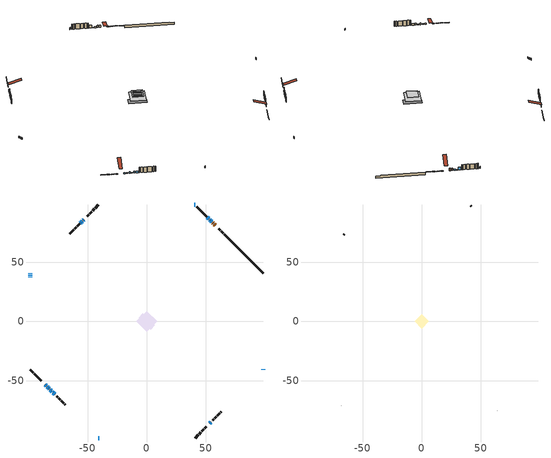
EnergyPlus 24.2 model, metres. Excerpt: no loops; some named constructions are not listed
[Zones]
conditioned space
 floor outside (Floor1 construction): -3.58,0 0,3.58 3.58,0 0,-3.58 z0.54
 floor adiabatic (AdiabaticFloorConstruction): -8.83,0 0,8.83 8.83,0 0,-8.83 z2.98
 floor foundation (Slab1 construction): -6.84,3.32 -3.32,6.84 6.84,-3.32 3.32,-6.84 z-1.82
 wall outside (RimJoist1 construction): 40.77,-98.42 43.49,-95.7 / -98.42,-40.77 -95.7,-43.49 / -40.77,98.42 -43.49,95.7 / 70.39,68.8 67.68,71.52 z0.54:0.84
 wall outside (RimJoist2 construction): 44.15,-95.05 45.81,-93.38 / -95.05,-44.15 -93.38,-45.81 / -44.15,95.05 -45.81,93.38 / 67.02,72.18 65.35,73.84 z0.54:0.84
 wall outside (RimJoist3 construction): 46.47,-92.73 48.26,-90.93 / -92.73,-46.47 -90.93,-48.26 / -46.47,92.73 -48.26,90.93 / 64.7,74.5 62.9,76.29 z0.54:0.84
 wall outside (RimJoist4 construction): 48.92,-90.28 50.19,-89.01 / -90.28,-48.92 -89.01,-50.19 / -48.92,90.28 -50.19,89.01 / 62.25,76.95 60.98,78.22 z0.54:0.84
 wall outside (AdiabaticWallConstruction 1): 57.73,81.46 56.88,82.31 / 56.23,82.96 55.66,83.54 z0.54:2.57
 wall outside (AdiabaticWallConstruction): -98.42,40.77 -98.42,40.29 z0.54:2.14; -53.43,85.76 -53.72,85.47 / -80.15,-59.04 -79.63,-59.56 / -78.97,-60.22 -77.7,-61.5 / -55.86,83.34 -56.15,83.05 z0.54:2.01; -85.76,-53.43 -84.9,-54.3 z0.54:1.4; -84.24,-54.95 -83.38,-55.82 z0.54:1.02; 55,84.19 54.15,85.04 / 53.43,-85.76 54.15,-85.04 z0.54:1.56; -40.77,-98.42 -40.18,-98.42 / -82.72,-56.47 -82.18,-57.01 / -98.42,39.36 -98.42,38.77 / -98.42,37.85 -98.42,37.26 z0.54:2.04; -54.38,84.82 -55.2,83.99 z0.54:1.33; -81.53,-57.67 -80.81,-58.39 z0.54:0.95; 53.5,85.69 53.15,86.04 z0.54:0.73; 98.42,-40.77 98.42,-40.21 / 40.77,98.42 40.21,98.42 z0.54:2.32; 52.5,86.69 51.22,87.97 z0.54:3.03
 wall outside (Wall1 construction): 54.81,-84.39 54.98,-84.22 / -77.04,-62.15 -76.87,-62.32 / -56.8,82.39 -56.97,82.22 / 50.57,88.63 50.4,88.8 z0.54:5.42
 wall outside (Wall2 construction): 55.63,-83.56 56.74,-82.46 / -76.22,-62.98 -75.11,-64.08 / -57.63,81.57 -58.73,80.46 / 49.74,89.45 48.64,90.55 z0.54:5.42
 wall outside (Wall3 construction): 57.39,-81.8 58.83,-80.37 / -74.46,-64.74 -73.02,-66.17 / -59.39,79.81 -60.82,78.37 / 47.98,91.21 46.55,92.65 z0.54:5.42
 wall outside (Wall4 construction): 59.48,-79.71 61.75,-77.44 / -72.37,-66.83 -70.1,-69.1 / -61.48,77.72 -63.75,75.45 / 45.89,93.3 43.62,95.57 z0.54:5.42
 wall outside (Wall5 construction): 62.41,-76.78 63,-76.2 / -69.44,-69.75 -68.85,-70.34 / -64.4,74.79 -64.99,74.2 / 42.97,96.23 42.38,96.82 z0.54:5.42
 wall foundation (FoundationWall1 construction): 71.05,68.14,-1.82 71.05,68.14,0.54 95.69,43.51,0.54 95.69,43.51,0.2 98.42,40.77,0.2 98.42,40.77,-1.82
 window (WindowConstruction 15): -98.42,40.77 -98.42,40.29 z0.54:2.14
 window (WindowConstruction 7): -53.43,85.76 -53.72,85.47 z0.54:2.01
 window (WindowConstruction 8): -85.76,-53.43 -84.9,-54.3 z0.54:1.4
 window (WindowConstruction 9): -84.24,-54.95 -83.38,-55.81 z0.54:1.02
 window (WindowConstruction 10): 55,84.19 54.15,85.04 z0.54:1.55
 window (WindowConstruction 11): -40.77,-98.42 -40.18,-98.42 z0.54:2.04
 window (WindowConstruction 12): 53.43,-85.76 54.15,-85.04 z0.54:1.55
 window (WindowConstruction 13): -82.72,-56.47 -82.18,-57.01 z0.54:2.04
 window (WindowConstruction 14): -98.42,39.36 -98.42,38.77 z0.54:2.04
 window (WindowConstruction 17): -54.38,84.82 -55.2,83.99 z0.54:1.33
 window (WindowConstruction 18): -81.53,-57.67 -80.81,-58.38 z0.54:0.95
 window (WindowConstruction 16): 53.5,85.7 53.16,86.04 z0.54:0.73
 window (WindowConstruction): -80.15,-59.04 -79.63,-59.56 z0.54:2.01
 window (WindowConstruction 1): -78.97,-60.22 -77.7,-61.5 z0.54:2.01
 window (WindowConstruction 2): -98.42,37.84 -98.42,37.26 z0.54:2.04
 window (WindowConstruction 3): 98.42,-40.77 98.42,-40.21 z0.54:2.32
 window (WindowConstruction 4): 40.77,98.42 40.21,98.42 z0.54:2.32
 window (WindowConstruction 5): 52.5,86.69 51.22,87.97 z0.54:3.03
 window (WindowConstruction 6): -55.86,83.33 -56.15,83.05 z0.54:2.01
 door (Door): 57.73,81.46 56.89,82.31 z0.54:2.57
 door (Door 1): 56.23,82.97 55.66,83.54 z0.54:2.57
 ceiling adiabatic (AdiabaticFloorConstruction): 0,-8.83 8.83,0 0,8.83 -8.83,0 z2.98
attic - vented
 floor to conditioned space (Floor3 construction Reversed): -6.08,0 0,6.08 6.08,0 0,-6.08 z5.42
 floor to conditioned space (Floor4 construction Reversed): -4.48,0 0,4.48 4.48,0 0,-4.48 z5.42
 wall outside (Wall6 construction): 63.65,-75.54 63.95,-75.24 / -68.19,-71 -67.9,-71.29 / -65.65,73.55 -65.94,73.25 / 41.72,97.47 41.43,97.77 z0.54:5.42
 roof outside (Roof1 construction): 52.78,-86.42,5.42 45.44,-79.08,8.87 43.51,-81.01,8.87 50.84,-88.35,5.42; -86.42,-52.78,5.42 -79.08,-45.44,8.87 -81.01,-43.51,8.87 -88.35,-50.84,5.42; -52.78,86.42,5.42 -45.44,79.08,8.87 -43.51,81.01,8.87 -50.84,88.35,5.42; 58.39,80.81,5.42 51.05,73.47,8.87 52.99,71.54,8.87 60.32,78.87,5.42
[Material] Roughness=Rough; Thermal Absorptance=0.9
Name | Thickness {m} | Conductivity {W/m-K} | Density {kg/m3} | Specific Heat {J/kg-K} | Solar Absorptance | Visible Absorptance
ceiling loosefill ins | 0.169333 | 0.0480833 | 16.02 | 1046.75 | 0.7 | 0.7
ceiling stud and cavity | 0.1397 | 0.156792 | 65.682 | 1177.47 | 0.7 | 0.7
ceiling stud and cavity 1 | 0.1397 | 0.144249 | 65.682 | 1177.47 | 0.7 | 0.7
gypsum board | 0.0127 | 0.160291 | 801 | 837.4 | 0.6 | 0.6
[Construction]
Floor3 construction: ceiling loosefill ins, ceiling stud and cavity, gypsum board
Floor4 construction: ceiling loosefill ins, ceiling stud and cavity 1, gypsum board
[EnergyManagementSystem:Program]
component_loads_program: Set loads_htg_walls = 0; Set loads_htg_rim_joists = 0; Set loads_htg_foundation_walls = 0; Set loads_htg_floors = 0; Set loads_htg_slabs = 0; Set loads_htg_ceilings = 0; Set loads_htg_roofs = 0; Set loads_htg_windows_conduction = 0; Set loads_htg_windows_solar = 0; Set loads_htg_doors = 0; Set loads_htg_skylights_conduction = 0; Set loads_htg_skylights_solar = 0; Set loads_htg_internal_mass = 0; Set loads_htg_intgains = 0; Set loads_htg_lighting = 0; Set loads_htg_infil = 0; Set loads_htg_mechvent = 0; Set loads_htg_natvent = 0; Set loads_htg_whf = 0; Set loads_htg_ducts = 0; Set loads_clg_walls = 0; Set loads_clg_rim_joists = 0; Set loads_clg_foundation_walls = 0; Set loads_clg_floors = 0; Set loads_clg_slabs = 0; Set loads_clg_ceilings = 0; Set loads_clg_roofs = 0; Set loads_clg_windows_conduction = 0; Set loads_clg_windows_solar = 0; Set loads_clg_doors = 0; Set loads_clg_skylights_conduction = 0; Set loads_clg_skylights_solar = 0; Set loads_clg_internal_mass = 0; Set loads_clg_intgains = 0; Set loads_clg_lighting = 0; Set loads_clg_infil = 0; Set loads_clg_mechvent = 0; Set loads_clg_natvent = 0; Set loads_clg_whf = 0; Set loads_clg_ducts = 0; Set hr_walls = 0; Set hr_walls = hr_walls + s_conv_23 + s_ig_23 + s_sol_23 + s_lgt_23 + s_surf_23; Set hr_walls = hr_walls + s_conv_24 + s_ig_24 + s_sol_24 + s_lgt_24 + s_surf_24; Set hr_walls = hr_walls + s_conv_25 + s_ig_25 + s_sol_25 + s_lgt_25 + s_surf_25; Set hr_walls = hr_walls + s_conv_26 + s_ig_26 + s_sol_26 + s_lgt_26 + s_surf_26; Set hr_walls = hr_walls + s_conv_27 + s_ig_27 + s_sol_27 + s_lgt_27 + s_surf_27; Set hr_walls = hr_walls + s_conv_28 + s_ig_28 + s_sol_28 + s_lgt_28 + s_surf_28; Set hr_walls = hr_walls + s_conv_29 + s_ig_29 + s_sol_29 + s_lgt_29 + s_surf_29; Set hr_walls = hr_walls + s_conv_30 + s_ig_30 + s_sol_30 + s_lgt_30 + s_surf_30; Set hr_walls = hr_walls + s_conv_31 + s_ig_31 + s_sol_31 + s_lgt_31 + s_surf_31; Set hr_walls = hr_walls + s_conv_32 + s_ig_32 + s_sol_32 + s_lgt_32 + s_surf_32; Set hr_walls = hr_walls + s_conv_33 + s_ig_33 + s_sol_33 + s_lgt_33 + s_surf_33; Set hr_walls = hr_walls + s_conv_34 + s_ig_34 + s_sol_34 + s_lgt_34 + s_surf_34; Set hr_walls = hr_walls + s_conv_35 + s_ig_35 + s_sol_35 + s_lgt_35 + s_surf_35; Set hr_walls = hr_walls + s_conv_36 + s_ig_36 + s_sol_36 + s_lgt_36 + s_surf_36; Set hr_walls = hr_walls + s_conv_37 + s_ig_37 + s_sol_37 + s_lgt_37 + s_surf_37; Set hr_walls = hr_walls + s_conv_38 + s_ig_38 + s_sol_38 + s_lgt_38 + s_surf_38; Set hr_walls = hr_walls + s_conv_39 + s_ig_39 + s_sol_39 + s_lgt_39 + s_surf_39; Set hr_walls = hr_walls + s_conv_40 + s_ig_40 + s_sol_40 + s_lgt_40 + s_surf_40; Set hr_walls = hr_walls + s_conv_41 + s_ig_41 + s_sol_41 + s_lgt_41 + s_surf_41; Set hr_walls = hr_walls + s_conv_42 + s_ig_42 + s_sol_42 + s_lgt_42 + s_surf_42; Set hr_rim_joists = 0; Set hr_rim_joists = hr_rim_joists + s_conv_6 + s_ig_6 + s_sol_6 + s_lgt_6 + s_surf_6; Set hr_rim_joists = hr_rim_joists + s_conv_7 + s_ig_7 + s_sol_7 + s_lgt_7 + s_surf_7; Set hr_rim_joists = hr_rim_joists + s_conv_8 + s_ig_8 + s_sol_8 + s_lgt_8 + s_surf_8; Set hr_rim_joists = hr_rim_joists + s_conv_9 + s_ig_9 + s_sol_9 + s_lgt_9 + s_surf_9; Set hr_rim_joists = hr_rim_joists + s_conv_10 + s_ig_10 + s_sol_10 + s_lgt_10 + s_surf_10; Set hr_rim_joists = hr_rim_joists + s_conv_11 + s_ig_11 + s_sol_11 + s_lgt_11 + s_surf_11; Set hr_rim_joists = hr_rim_joists + s_conv_12 + s_ig_12 + s_sol_12 + s_lgt_12 + s_surf_12; Set hr_rim_joists = hr_rim_joists + s_conv_13 + s_ig_13 + s_sol_13 + s_lgt_13 + s_surf_13; Set hr_rim_joists = hr_rim_joists + s_conv_14 + s_ig_14 + s_sol_14 + s_lgt_14 + s_surf_14; Set hr_rim_joists = hr_rim_joists + s_conv_15 + s_ig_15 + s_sol_15 + s_lgt_15 + s_surf_15; Set hr_rim_joists = hr_rim_joists + s_conv_16 + s_ig_16 + s_sol_16 + s_lgt_16 + s_surf_16; Set hr_rim_joists = hr_rim_joists + s_conv_17 + s_ig_17 + s_sol_17 + s_lgt_17 + s_surf_17; Set hr_rim_joists = hr_rim_joists + s_conv_18 + s_ig_18 + s_sol_18 + s_lgt_18 + s_surf_18; Set hr_rim_joists = hr_rim_joists + s_conv_19 + s_ig_19 + s_sol_19 + s_lgt_19 + s_surf_19; Set hr_rim_joists = hr_rim_joists + s_conv_20 + s_ig_20 + s_sol_20 + s_lgt_20 + s_surf_20; Set hr_rim_joists = hr_rim_joists + s_conv_21 + s_ig_21 + s_sol_21 + s_lgt_21 + s_surf_21; Set hr_foundation_walls = 0; Set hr_foundation_walls = hr_foundation_walls + s_conv_3 + s_ig_3 + s_sol_3 + s_lgt_3 + s_surf_3; Set hr_floors = 0; Set hr_floors = hr_floors + s_conv + s_ig + s_sol + s_lgt + s_surf; Set hr_slabs = 0; Set hr_slabs = hr_slabs + s_conv_22 + s_ig_22 + s_sol_22 + s_lgt_22 + s_surf_22; Set hr_ceilings = 0; Set hr_ceilings = hr_ceilings + s_conv_1 + s_ig_1 + s_sol_1 + s_lgt_1 + s_surf_1; Set hr_ceilings = hr_ceilings + s_conv_2 + s_ig_2 + s_sol_2 + s_lgt_2 + s_surf_2; Set hr_roofs = 0; Set hr_windows_conduction = 0; Set hr_windows_conduction = hr_windows_conduction + ss_conv_2; Set hr_windows_conduction = hr_windows_conduction + ss_ig_2; Set hr_windows_conduction = hr_windows_conduction + ss_surf_2; Set hr_windows_conduction = hr_windows_conduction + ss_conv_3; Set hr_windows_conduction = hr_windows_conduction + ss_ig_3; Set hr_windows_conduction = hr_windows_conduction + ss_surf_3; Set hr_windows_conduction = hr_windows_conduction + ss_conv_4; Set hr_windows_conduction = hr_windows_conduction + ss_ig_4; Set hr_windows_conduction = hr_windows_conduction + ss_surf_4; Set hr_windows_conduction = hr_windows_conduction + ss_conv_5; Set hr_windows_conduction = hr_windows_conduction + ss_ig_5; Set hr_windows_conduction = hr_windows_conduction + ss_surf_5; Set hr_windows_conduction = hr_windows_conduction + ss_conv_6; Set hr_windows_conduction = hr_windows_conduction + ss_ig_6; Set hr_windows_conduction = hr_windows_conduction + ss_surf_6; Set hr_windows_conduction = hr_windows_conduction + ss_conv_7; Set hr_windows_conduction = hr_windows_conduction + ss_ig_7; Set hr_windows_conduction = hr_windows_conduction + ss_surf_7; Set hr_windows_conduction = hr_windows_conduction + ss_conv_8; Set hr_windows_conduction = hr_windows_conduction + ss_ig_8; Set hr_windows_conduction = hr_windows_conduction + ss_surf_8; Set hr_windows_conduction = hr_windows_conduction + ss_conv_9; Set hr_windows_conduction = hr_windows_conduction + ss_ig_9; Set hr_windows_conduction = hr_windows_conduction + ss_surf_9; Set hr_windows_conduction = hr_windows_conduction + ss_conv_10; Set hr_windows_conduction = hr_windows_conduction + ss_ig_10; Set hr_windows_conduction = hr_windows_conduction + ss_surf_10; Set hr_windows_conduction = hr_windows_conduction + ss_conv_11; Set hr_windows_conduction = hr_windows_conduction + ss_ig_11; Set hr_windows_conduction = hr_windows_conduction + ss_surf_11; Set hr_windows_conduction = hr_windows_conduction + ss_conv_12; Set hr_windows_conduction = hr_windows_conduction + ss_ig_12; Set hr_windows_conduction = hr_windows_conduction + ss_surf_12; Set hr_windows_conduction = hr_windows_conduction + ss_conv_13; Set hr_windows_conduction = hr_windows_conduction + ss_ig_13; Set hr_windows_conduction = hr_windows_conduction + ss_surf_13; Set hr_windows_conduction = hr_windows_conduction + ss_conv_14; Set hr_windows_conduction = hr_windows_conduction + ss_ig_14; Set hr_windows_conduction = hr_windows_conduction + ss_surf_14; Set hr_windows_conduction = hr_windows_conduction + ss_conv_15; Set hr_windows_conduction = hr_windows_conduction + ss_ig_15; Set hr_windows_conduction = hr_windows_conduction + ss_surf_15; Set hr_windows_conduction = hr_windows_conduction + ss_conv_16; Set hr_windows_conduction = hr_windows_conduction + ss_ig_16; Set hr_windows_conduction = hr_windows_conduction + ss_surf_16; Set hr_windows_conduction = hr_windows_conduction + ss_conv_17; Set hr_windows_conduction = hr_windows_conduction + ss_ig_17; Set hr_windows_conduction = hr_windows_conduction + ss_surf_17; Set hr_windows_conduction = hr_windows_conduction + ss_conv_18; Set hr_windows_conduction = hr_windows_conduction + ss_ig_18; Set hr_windows_conduction = hr_windows_conduction + ss_surf_18; Set hr_windows_conduction = hr_windows_conduction + ss_conv_19; Set hr_windows_conduction = hr_windows_conduction + ss_ig_19; Set hr_windows_conduction = hr_windows_conduction + ss_surf_19; Set hr_windows_conduction = hr_windows_conduction + ss_conv_20; Set hr_windows_conduction = hr_windows_conduction + ss_ig_20; Set hr_windows_conduction = hr_windows_conduction + ss_surf_20; Set hr_windows_solar = 0; Set hr_windows_solar = hr_windows_solar - ss_trans_in * ZoneTimestep * 3600 + ss_back_out * ZoneTimestep * 3600 + ss_trans_out * ZoneTimestep * 3600; Set hr_windows_solar = hr_windows_solar - ss_trans_in_1 * ZoneTimestep * 3600 + ss_back_out_1 * ZoneTimestep * 3600 + ss_trans_out_1 * ZoneTimestep * 3600; Set hr_windows_solar = hr_windows_solar - ss_trans_in_2 * ZoneTimestep * 3600 + ss_back_out_2 * ZoneTimestep * 3600 + ss_trans_out_2 * ZoneTimestep * 3600; Set hr_windows_solar = hr_windows_solar - ss_trans_in_3 * ZoneTimestep * 3600 + ss_back_out_3 * ZoneTimestep * 3600 + ss_trans_out_3 * ZoneTimestep * 3600; Set hr_windows_solar = hr_windows_solar - ss_trans_in_4 * ZoneTimestep * 3600 + ss_back_out_4 * ZoneTimestep * 3600 + ss_trans_out_4 * ZoneTimestep * 3600; Set hr_windows_solar = hr_windows_solar - ss_trans_in_5 * ZoneTimestep * 3600 + ss_back_out_5 * ZoneTimestep * 3600 + ss_trans_out_5 * ZoneTimestep * 3600; Set hr_windows_solar = hr_windows_solar - ss_trans_in_6 * ZoneTimestep * 3600 + ss_back_out_6 * ZoneTimestep * 3600 + ss_trans_out_6 * ZoneTimestep * 3600; Set hr_windows_solar = hr_windows_solar - ss_trans_in_7 * ZoneTimestep * 3600 + ss_back_out_7 * ZoneTimestep * 3600 + ss_trans_out_7 * ZoneTimestep * 3600; Set hr_windows_solar = hr_windows_solar - ss_trans_in_8 * ZoneTimestep * 3600 + ss_back_out_8 * ZoneTimestep * 3600 + ss_trans_out_8 * ZoneTimestep * 3600; Set hr_windows_solar = hr_windows_solar - ss_trans_in_9 * ZoneTimestep * 3600 + ss_back_out_9 * ZoneTimestep * 3600 + ss_trans_out_9 * ZoneTimestep * 3600; Set hr_windows_solar = hr_windows_solar - ss_trans_in_10 * ZoneTimestep * 3600 + ss_back_out_10 * ZoneTimestep * 3600 + ss_trans_out_10 * ZoneTimestep * 3600; Set hr_windows_solar = hr_windows_solar - ss_trans_in_11 * ZoneTimestep * 3600 + ss_back_out_11 * ZoneTimestep * 3600 + ss_trans_out_11 * ZoneTimestep * 3600; Set hr_windows_solar = hr_windows_solar - ss_trans_in_12 * ZoneTimestep * 3600 + ss_back_out_12 * ZoneTimestep * 3600 + ss_trans_out_12 * ZoneTimestep * 3600; Set hr_windows_solar = hr_windows_solar - ss_trans_in_13 * ZoneTimestep * 3600 + ss_back_out_13 * ZoneTimestep * 3600 + ss_trans_out_13 * ZoneTimestep * 3600; Set hr_windows_solar = hr_windows_solar - ss_trans_in_14 * ZoneTimestep * 3600 + ss_back_out_14 * ZoneTimestep * 3600 + ss_trans_out_14 * ZoneTimestep * 3600; Set hr_windows_solar = hr_windows_solar - ss_trans_in_15 * ZoneTimestep * 3600 + ss_back_out_15 * ZoneTimestep * 3600 + ss_trans_out_15 * ZoneTimestep * 3600; Set hr_windows_solar = hr_windows_solar - ss_trans_in_16 * ZoneTimestep * 3600 + ss_back_out_16 * ZoneTimestep * 3600 + ss_trans_out_16 * ZoneTimestep * 3600; Set hr_windows_solar = hr_windows_solar - ss_trans_in_17 * ZoneTimestep * 3600 + ss_back_out_17 * ZoneTimestep * 3600 + ss_trans_out_17 * ZoneTimestep * 3600; Set hr_windows_solar = hr_windows_solar - ss_trans_in_18 * ZoneTimestep * 3600 + ss_back_out_18 * ZoneTimestep * 3600 + ss_trans_out_18 * ZoneTimestep * 3600; Set hr_doors = 0; Set hr_doors = hr_doors + ss_sol; Set hr_doors = hr_doors + ss_lgt; Set hr_doors = hr_doors + ss_conv; Set hr_doors = hr_doors + ss_ig; Set hr_doors = hr_doors + ss_surf; Set hr_doors = hr_doors + ss_sol_1; Set hr_doors = hr_doors + ss_lgt_1; Set hr_doors = hr_doors + ss_conv_1; Set hr_doors = hr_doors + ss_ig_1; Set hr_doors = hr_doors + ss_surf_1; Set hr_skylights_conduction = 0; Set hr_skylights_solar = 0; Set hr_internal_mass = 0; Set hr_internal_mass = hr_internal_mass + s_conv_4 + s_ig_4 + s_sol_4 + s_lgt_4 + s_surf_4; Set hr_internal_mass = hr_internal_mass + s_conv_5 + s_ig_5 + s_sol_5 + s_lgt_5 + s_surf_5; Set hr_internal_mass = hr_internal_mass + im_conv + im_ig + im_sol + im_lgt + im_surf; Set hr_internal_mass = hr_internal_mass + im_conv_1 + im_ig_1 + im_sol_1 + im_lgt_1 + im_surf_1; Set hr_intgains = 0; Set hr_intgains = hr_intgains - ig_ee_conv - ig_ee_rad - ig_ee_conv_1 - ig_ee_rad_1 - ig_ee_conv_2 - ig_ee_rad_2 - ig_ee_conv_3 - ig_ee_rad_3 - ig_ee_conv_4 - ig_ee_rad_4 - ig_ee_conv_5 - ig_ee_rad_5 - ig_ee_conv_6 - ig_ee_rad_6 - ig_oe_conv - ig_oe_rad - ig_oe_conv_1 - ig_oe_rad_1 - ig_oe_conv_2 - ig_oe_rad_2 - ig_oe_conv_3 - ig_oe_rad_3 - ig_oe_conv_4 - ig_oe_rad_4 - ig_ppl_conv - ig_ppl_rad; Set hr_lighting = 0; Set hr_lighting = hr_lighting - ig_lgt_conv - ig_lgt_rad - ig_lgt_vis; Set hr_infil = 0; Set hr_infil = hr_infil - airflow_gain + airflow_loss; Set hr_natvent = 0; Set hr_natvent = hr_natvent - airflow_gain_1 + airflow_loss_1; Set hr_whf = 0; Set hr_whf = hr_whf - airflow_gain_2 + airflow_loss_2; Set hr_mechvent = 0; Set hr_mechvent = hr_mechvent - mv_conv - mv_rad - mv_conv_1 - mv_rad_1 - mv_conv_2 - mv_rad_2 - mv_conv_3 - mv_rad_3 - mv_conv_4 - mv_rad_4 - mv_conv_5 - mv_rad_5 - mv_conv_6 - mv_rad_6 - mv_conv_7 - mv_rad_7 - mv_conv_8 - mv_rad_8; Set hr_ducts = 0; Set hr_intgains = hr_intgains + dhw_loss * (0.64*(1-dhw_rtf) + 1.0*dhw_rtf); Set htg_mode = 0; Set clg_mode = 0; If (htg_load_cond > 0); Set htg_mode = 1.0; ElseIf (clg_load_cond > 0); Set clg_mode = 0.0; Else; Set htg_season = 0; Set clg_season = 0; If ((DayOfYear >= 1) && (DayOfYear <= 365)); Set clg_season = 1; EndIf; If ((DayOfYear >= 1) && (DayOfYear <= 365)); Set htg_season = 1; EndIf; If ((airflow_gain_1 <> 0) || (airflow_loss_1 <> 0)) && (clg_season == 1); Set clg_mode = 0.0; ElseIf ((airflow_gain_2 <> 0) || (airflow_loss_2 <> 0)) && (clg_season == 1); Set clg_mode = 0.0; Else; Set Tmid_setpoint = (htg_sp_s_1 + clg_sp_s_1) / 2; If (tin_s_1 > Tmid_setpoint) && (clg_season == 1); Set clg_mode = 0.0; ElseIf (tin_s_1 < Tmid_setpoint) && (htg_season == 1); Set htg_mode = 1.0; EndIf; EndIf; EndIf; Set loads_htg_walls = loads_htg_walls + (hr_walls * htg_mode * 1); Set loads_htg_rim_joists = loads_htg_rim_joists + (hr_rim_joists * htg_mode * 1); Set loads_htg_foundation_walls = loads_htg_foundation_walls + (hr_foundation_walls * htg_mode * 1); Set loads_htg_floors = loads_htg_floors + (hr_floors * htg_mode * 1); Set loads_htg_slabs = loads_htg_slabs + (hr_slabs * htg_mode * 1); Set loads_htg_ceilings = loads_htg_ceilings + (hr_ceilings * htg_mode * 1); Set loads_htg_roofs = loads_htg_roofs + (hr_roofs * htg_mode * 1); Set loads_htg_windows_conduction = loads_htg_windows_conduction + (hr_windows_conduction * htg_mode * 1); Set loads_htg_windows_solar = loads_htg_windows_solar + (hr_windows_solar * htg_mode * 1); Set loads_htg_doors = loads_htg_doors + (hr_doors * htg_mode * 1); Set loads_htg_skylights_conduction = loads_htg_skylights_conduction + (hr_skylights_conduction * htg_mode * 1); Set loads_htg_skylights_solar = loads_htg_skylights_solar + (hr_skylights_solar * htg_mode * 1); Set loads_htg_internal_mass = loads_htg_internal_mass + (hr_internal_mass * htg_mode * 1); Set loads_htg_intgains = loads_htg_intgains + (hr_intgains * htg_mode * 1); Set loads_htg_lighting = loads_htg_lighting + (hr_lighting * htg_mode * 1); Set loads_htg_infil = loads_htg_infil + (hr_infil * htg_mode * 1); Set loads_htg_mechvent = loads_htg_mechvent + (hr_mechvent * htg_mode * 1); Set loads_htg_natvent = loads_htg_natvent + (hr_natvent * htg_mode * 1); Set loads_htg_whf = loads_htg_whf + (hr_whf * htg_mode * 1); Set loads_htg_ducts = loads_htg_ducts + (hr_ducts * htg_mode * 1); Set loads_clg_walls = loads_clg_walls + (-hr_walls * clg_mode * 1); Set loads_clg_rim_joists = loads_clg_rim_joists + (-hr_rim_joists * clg_mode * 1); Set loads_clg_foundation_walls = loads_clg_foundation_walls + (-hr_foundation_walls * clg_mode * 1); Set loads_clg_floors = loads_clg_floors + (-hr_floors * clg_mode * 1); Set loads_clg_slabs = loads_clg_slabs + (-hr_slabs * clg_mode * 1); Set loads_clg_ceilings = loads_clg_ceilings + (-hr_ceilings * clg_mode * 1); Set loads_clg_roofs = loads_clg_roofs + (-hr_roofs * clg_mode * 1); Set loads_clg_windows_conduction = loads_clg_windows_conduction + (-hr_windows_conduction * clg_mode * 1); Set loads_clg_windows_solar = loads_clg_windows_solar + (-hr_windows_solar * clg_mode * 1); Set loads_clg_doors = loads_clg_doors + (-hr_doors * clg_mode * 1); Set loads_clg_skylights_conduction = loads_clg_skylights_conduction + (-hr_skylights_conduction * clg_mode * 1); Set loads_clg_skylights_solar = loads_clg_skylights_solar + (-hr_skylights_solar * clg_mode * 1); Set loads_clg_internal_mass = loads_clg_internal_mass + (-hr_internal_mass * clg_mode * 1); Set loads_clg_intgains = loads_clg_intgains + (-hr_intgains * clg_mode * 1); Set loads_clg_lighting = loads_clg_lighting + (-hr_lighting * clg_mode * 1); Set loads_clg_infil = loads_clg_infil + (-hr_infil * clg_mode * 1); Set loads_clg_mechvent = loads_clg_mechvent + (-hr_mechvent * clg_mode * 1); Set loads_clg_natvent = loads_clg_natvent + (-hr_natvent * clg_mode * 1); Set loads_clg_whf = loads_clg_whf + (-hr_whf * clg_mode * 1); Set loads_clg_ducts = loads_clg_ducts + (-hr_ducts * clg_mode * 1)
[EnergyManagementSystem:OutputVariable] Type of Data in Variable=Summed; Update Frequency=ZoneTimestep
Name | EMS Variable | EMS Program or Subroutine | Units
loads_htg_ceilings_annual_outvar; Energy Management System Output Variable 6 | loads_htg_ceilings | component_loads_program | J
loads_htg_walls_annual_outvar; Energy Management System Output Variable 7 | loads_htg_walls | component_loads_program | J
loads_htg_rim_joists_annual_outvar; Energy Management System Output Variable 8 | loads_htg_rim_joists | component_loads_program | J
loads_htg_foundation_walls_annual_outvar; Energy Management System Output Variable 9 | loads_htg_foundation_walls | component_loads_program | J
loads_htg_doors_annual_outvar; Energy Management System Output Variable 10 | loads_htg_doors | component_loads_program | J
loads_htg_windows_conduction_annual_outvar; Energy Management System Output Variable 11 | loads_htg_windows_conduction | component_loads_program | J
loads_htg_windows_solar_annual_outvar; Energy Management System Output Variable 12 | loads_htg_windows_solar | component_loads_program | J
loads_htg_skylights_conduction_annual_outvar; Energy Management System Output Variable 13 | loads_htg_skylights_conduction | component_loads_program | J
loads_htg_skylights_solar_annual_outvar; Energy Management System Output Variable 14 | loads_htg_skylights_solar | component_loads_program | J
loads_htg_floors_annual_outvar; Energy Management System Output Variable 15 | loads_htg_floors | component_loads_program | J
loads_htg_slabs_annual_outvar; Energy Management System Output Variable 16 | loads_htg_slabs | component_loads_program | J
loads_htg_internal_mass_annual_outvar; Energy Management System Output Variable 17 | loads_htg_internal_mass | component_loads_program | J
loads_htg_infil_annual_outvar; Energy Management System Output Variable 18 | loads_htg_infil | component_loads_program | J
loads_htg_natvent_annual_outvar; Energy Management System Output Variable 19 | loads_htg_natvent | component_loads_program | J
loads_htg_mechvent_annual_outvar; Energy Management System Output Variable 20 | loads_htg_mechvent | component_loads_program | J
loads_htg_whf_annual_outvar; Energy Management System Output Variable 21 | loads_htg_whf | component_loads_program | J
loads_htg_ducts_annual_outvar; Energy Management System Output Variable 22 | loads_htg_ducts | component_loads_program | J
loads_htg_intgains_annual_outvar; Energy Management System Output Variable 23 | loads_htg_intgains | component_loads_program | J
loads_htg_lighting_annual_outvar; Energy Management System Output Variable 24 | loads_htg_lighting | component_loads_program | J
loads_clg_roofs_annual_outvar; Energy Management System Output Variable 25 | loads_clg_roofs | component_loads_program | J
loads_clg_ceilings_annual_outvar; Energy Management System Output Variable 26 | loads_clg_ceilings | component_loads_program | J
loads_clg_walls_annual_outvar; Energy Management System Output Variable 27 | loads_clg_walls | component_loads_program | J
loads_clg_rim_joists_annual_outvar; Energy Management System Output Variable 28 | loads_clg_rim_joists | component_loads_program | J
loads_clg_foundation_walls_annual_outvar; Energy Management System Output Variable 29 | loads_clg_foundation_walls | component_loads_program | J
loads_clg_doors_annual_outvar; Energy Management System Output Variable 30 | loads_clg_doors | component_loads_program | J
loads_clg_windows_conduction_annual_outvar; Energy Management System Output Variable 31 | loads_clg_windows_conduction | component_loads_program | J
loads_clg_windows_solar_annual_outvar; Energy Management System Output Variable 32 | loads_clg_windows_solar | component_loads_program | J
loads_clg_skylights_conduction_annual_outvar; Energy Management System Output Variable 33 | loads_clg_skylights_conduction | component_loads_program | J
loads_clg_skylights_solar_annual_outvar; Energy Management System Output Variable 34 | loads_clg_skylights_solar | component_loads_program | J
loads_clg_floors_annual_outvar; Energy Management System Output Variable 35 | loads_clg_floors | component_loads_program | J
loads_clg_slabs_annual_outvar; Energy Management System Output Variable 36 | loads_clg_slabs | component_loads_program | J
loads_clg_internal_mass_annual_outvar; Energy Management System Output Variable 37 | loads_clg_internal_mass | component_loads_program | J
loads_clg_infil_annual_outvar; Energy Management System Output Variable 38 | loads_clg_infil | component_loads_program | J
loads_clg_natvent_annual_outvar; Energy Management System Output Variable 39 | loads_clg_natvent | component_loads_program | J
loads_clg_mechvent_annual_outvar; Energy Management System Output Variable 40 | loads_clg_mechvent | component_loads_program | J
loads_clg_whf_annual_outvar; Energy Management System Output Variable 41 | loads_clg_whf | component_loads_program | J
loads_clg_ducts_annual_outvar; Energy Management System Output Variable 42 | loads_clg_ducts | component_loads_program | J
loads_clg_intgains_annual_outvar; Energy Management System Output Variable 43 | loads_clg_intgains | component_loads_program | J
loads_clg_lighting_annual_outvar; Energy Management System Output Variable 44 | loads_clg_lighting | component_loads_program | J
loads_htg_tot_annual_outvar; Energy Management System Output Variable 1; Energy Management System Output Variable 45 | loads_htg_tot | total_loads_program | J
loads_clg_tot_annual_outvar; Energy Management System Output Variable 2; Energy Management System Output Variable 46 | loads_clg_tot | total_loads_program | J
Energy Management System Output Variable 3 | htg_unmet_hours | unmet_hours_program | hr
Energy Management System Output Variable 4 | clg_unmet_hours | unmet_hours_program | hr
Energy Management System Output Variable 5 | loads_htg_roofs | component_loads_program | J
[Schedule:Day:Interval]
interior lighting schedule day: No, 01:00, 0.108182, 04:00, 0.0901515, 05:00, 0.0991667, 06:00, 0.162273, 07:00, 0.270455, 08:00, 0.342576, 10:00, 0.369621, 11:00, 0.351591, 12:00, 0.333561, 13:00, 0.324545, 14:00, 0.31553, 15:00, 0.333561, 16:00, 0.369621, 17:00, 0.450758, 18:00, 0.585985, 19:00, 0.775303, 20:00, 0.955606, 21:00, 0.991667, 22:00, 0.712197, 23:00, 0.360606, 24:00, 0.162273
interior lighting schedule day 1: No, 01:00, 0.100909, 04:00, 0.0840909, 05:00, 0.0925, 06:00, 0.151364, 07:00, 0.252273, 08:00, 0.319545, 10:00, 0.344773, 11:00, 0.327955, 12:00, 0.311136, 13:00, 0.302727, 14:00, 0.294318, 15:00, 0.311136, 16:00, 0.344773, 17:00, 0.420455, 18:00, 0.546591, 19:00, 0.723182, 20:00, 0.891364, 21:00, 0.925, 22:00, 0.664318, 23:00, 0.336364, 24:00, 0.151364
interior lighting schedule day 2: No, 01:00, 0.0927273, 04:00, 0.0772727, 05:00, 0.085, 06:00, 0.139091, 07:00, 0.231818, 08:00, 0.293636, 10:00, 0.316818, 11:00, 0.301364, 12:00, 0.285909, 13:00, 0.278182, 14:00, 0.270455, 15:00, 0.285909, 16:00, 0.316818, 17:00, 0.386364, 18:00, 0.502273, 19:00, 0.664545, 20:00, 0.819091, 21:00, 0.85, 22:00, 0.610455, 23:00, 0.309091, 24:00, 0.139091
interior lighting schedule day 3: No, 01:00, 0.0845455, 04:00, 0.0704545, 05:00, 0.0775, 06:00, 0.126818, 07:00, 0.211364, 08:00, 0.267727, 10:00, 0.288864, 11:00, 0.274773, 12:00, 0.260682, 13:00, 0.253636, 14:00, 0.246591, 15:00, 0.260682, 16:00, 0.288864, 17:00, 0.352273, 18:00, 0.457955, 19:00, 0.605909, 20:00, 0.746818, 21:00, 0.775, 22:00, 0.556591, 23:00, 0.281818, 24:00, 0.126818
interior lighting schedule day 4: No, 01:00, 0.0763636, 04:00, 0.0636364, 05:00, 0.07, 06:00, 0.114545, 07:00, 0.190909, 08:00, 0.241818, 10:00, 0.260909, 11:00, 0.248182, 12:00, 0.235455, 13:00, 0.229091, 14:00, 0.222727, 15:00, 0.235455, 16:00, 0.260909, 17:00, 0.318182, 18:00, 0.413636, 19:00, 0.547273, 20:00, 0.674545, 21:00, 0.7, 22:00, 0.502727, 23:00, 0.254545, 24:00, 0.114545
interior lighting schedule day 5: No, 01:00, 0.0727273, 04:00, 0.0606061, 05:00, 0.0666667, 06:00, 0.109091, 07:00, 0.181818, 08:00, 0.230303, 10:00, 0.248485, 11:00, 0.236364, 12:00, 0.224242, 13:00, 0.218182, 14:00, 0.212121, 15:00, 0.224242, 16:00, 0.248485, 17:00, 0.30303, 18:00, 0.393939, 19:00, 0.521212, 20:00, 0.642424, 21:00, 0.666667, 22:00, 0.478788, 23:00, 0.242424, 24:00, 0.109091
interior lighting schedule day 6: No, 01:00, 0.0745455, 04:00, 0.0621212, 05:00, 0.0683333, 06:00, 0.111818, 07:00, 0.186364, 08:00, 0.236061, 10:00, 0.254697, 11:00, 0.242273, 12:00, 0.229848, 13:00, 0.223636, 14:00, 0.217424, 15:00, 0.229848, 16:00, 0.254697, 17:00, 0.310606, 18:00, 0.403788, 19:00, 0.534242, 20:00, 0.658485, 21:00, 0.683333, 22:00, 0.490758, 23:00, 0.248485, 24:00, 0.111818
interior lighting schedule day 7: No, 01:00, 0.08, 04:00, 0.0666667, 05:00, 0.0733333, 06:00, 0.12, 07:00, 0.2, 08:00, 0.253333, 10:00, 0.273333, 11:00, 0.26, 12:00, 0.246667, 13:00, 0.24, 14:00, 0.233333, 15:00, 0.246667, 16:00, 0.273333, 17:00, 0.333333, 18:00, 0.433333, 19:00, 0.573333, 20:00, 0.706667, 21:00, 0.733333, 22:00, 0.526667, 23:00, 0.266667, 24:00, 0.12
interior lighting schedule day 8: No, 01:00, 0.0890909, 04:00, 0.0742424, 05:00, 0.0816667, 06:00, 0.133636, 07:00, 0.222727, 08:00, 0.282121, 10:00, 0.304394, 11:00, 0.289545, 12:00, 0.274697, 13:00, 0.267273, 14:00, 0.259848, 15:00, 0.274697, 16:00, 0.304394, 17:00, 0.371212, 18:00, 0.482576, 19:00, 0.638485, 20:00, 0.78697, 21:00, 0.816667, 22:00, 0.586515, 23:00, 0.29697, 24:00, 0.133636
interior lighting schedule day 9: No, 01:00, 0.0972727, 04:00, 0.0810606, 05:00, 0.0891667, 06:00, 0.145909, 07:00, 0.243182, 08:00, 0.30803, 10:00, 0.332348, 11:00, 0.316136, 12:00, 0.299924, 13:00, 0.291818, 14:00, 0.283712, 15:00, 0.299924, 16:00, 0.332348, 17:00, 0.405303, 18:00, 0.526894, 19:00, 0.697121, 20:00, 0.859242, 21:00, 0.891667, 22:00, 0.640379, 23:00, 0.324242, 24:00, 0.145909
interior lighting schedule day 10: No, 01:00, 0.105455, 04:00, 0.0878788, 05:00, 0.0966667, 06:00, 0.158182, 07:00, 0.263636, 08:00, 0.333939, 10:00, 0.360303, 11:00, 0.342727, 12:00, 0.325152, 13:00, 0.316364, 14:00, 0.307576, 15:00, 0.325152, 16:00, 0.360303, 17:00, 0.439394, 18:00, 0.571212, 19:00, 0.755758, 20:00, 0.931515, 21:00, 0.966667, 22:00, 0.694242, 23:00, 0.351515, 24:00, 0.158182
interior lighting schedule day 11: No, 01:00, 0.109091, 04:00, 0.0909091, 05:00, 0.1, 06:00, 0.163636, 07:00, 0.272727, 08:00, 0.345455, 10:00, 0.372727, 11:00, 0.354545, 12:00, 0.336364, 13:00, 0.327273, 14:00, 0.318182, 15:00, 0.336364, 16:00, 0.372727, 17:00, 0.454545, 18:00, 0.590909, 19:00, 0.781818, 20:00, 0.963636, 21:00, 1, 22:00, 0.718182, 23:00, 0.363636, 24:00, 0.163636
interior lighting schedule default day; occupants schedule default day; clothes dryer schedule default day; cooking range schedule default day; mech vent bath fan 0 schedule default day; mech vent bath fan 1 schedule default day; mech vent bath fan 2 schedule default day; mech vent bath fan 3 schedule default day; mech vent range fan 0 schedule default day; misc plug loads schedule default day; general water use schedule default day; clothes dryer exhaust 0 schedule default day; cooling season schedule day; cooling season schedule day 2; cooling season schedule default day; exterior lighting schedule default day; natural vent schedule default day: No, 24:00, 0
occupants schedule day: No, 05:00, 0.426829, 06:00, 0.719512, 07:00, 1, 08:00, 0.670732, 09:00, 0.329268, 14:00, 0.170732, 15:00, 0.231707, 16:00, 0.329268, 17:00, 0.5, 18:00, 0.670732, 19:00, 0.829268, 21:00, 1, 22:00, 0.853659, 23:00, 0.646341, 24:00, 0.426829
clothes dryer schedule day; clothes dryer exhaust 0 schedule day: No, 01:00, 0.123457, 02:00, 0.0740741, 03:00, 0.0493827, 04:00, 0.0246914, 05:00, 0.0493827, 06:00, 0.0740741, 07:00, 0.197531, 08:00, 0.395062, 09:00, 0.592593, 10:00, 0.839506, 11:00, 0.962963, 12:00, 1, 13:00, 0.91358, 14:00, 0.82716, 15:00, 0.716049, 16:00, 0.753086, 17:00, 0.679012, 18:00, 0.666667, 20:00, 0.62963, 21:00, 0.641975, 22:00, 0.666667, 23:00, 0.54321, 24:00, 0.296296
cooking range schedule day: No, 05:00, 0.0597015, 06:00, 0.11194, 07:00, 0.171642, 08:00, 0.291045, 11:00, 0.343284, 12:00, 0.402985, 13:00, 0.462687, 14:00, 0.343284, 15:00, 0.291045, 16:00, 0.402985, 17:00, 0.567164, 18:00, 1, 19:00, 0.850746, 20:00, 0.432836, 21:00, 0.291045, 22:00, 0.231343, 23:00, 0.171642, 24:00, 0.11194
mech vent bath fan 0 schedule day; mech vent bath fan 1 schedule day; mech vent bath fan 2 schedule day; mech vent bath fan 3 schedule day: No, 07:00, 0, 08:00, 1, 09:00, 0.2, 24:00, 0
mech vent range fan 0 schedule day: No, 18:00, 0, 19:00, 1, 20:00, 0.2, 24:00, 0
misc plug loads schedule day: No, 06:00, 0.705882, 07:00, 0.745098, 08:00, 0.803922, 15:00, 0.823529, 16:00, 0.862745, 17:00, 0.921569, 18:00, 0.980392, 19:00, 1, 20:00, 0.980392, 21:00, 0.941176, 22:00, 0.862745, 23:00, 0.784314, 24:00, 0.72549
general water use schedule day: No, 01:00, 0.315068, 03:00, 0.287671, 04:00, 0.342466, 05:00, 0.369863, 06:00, 0.520548, 07:00, 0.60274, 08:00, 0.534247, 10:00, 0.506849, 11:00, 0.465753, 14:00, 0.479452, 15:00, 0.534247, 16:00, 0.589041, 17:00, 0.69863, 18:00, 0.876712, 19:00, 0.890411, 20:00, 0.986301, 21:00, 1, 22:00, 0.863014, 23:00, 0.616438, 24:00, 0.465753
cooling season schedule day 1: No, 24:00, 1
exterior lighting schedule day: No, 01:00, 0.566667, 03:00, 0.524167, 05:00, 0.495833, 06:00, 0.5525, 07:00, 0.623333, 08:00, 0.580833, 09:00, 0.439167, 10:00, 0.354167, 12:00, 0.34, 13:00, 0.354167, 14:00, 0.396667, 15:00, 0.425, 16:00, 0.495833, 17:00, 0.623333, 18:00, 0.793333, 19:00, 0.906667, 20:00, 0.963333, 21:00, 0.991667, 22:00, 0.920833, 23:00, 0.793333, 24:00, 0.665833
exterior lighting schedule day 1: No, 01:00, 0.528571, 03:00, 0.488929, 05:00, 0.4625, 06:00, 0.515357, 07:00, 0.581429, 08:00, 0.541786, 09:00, 0.409643, 10:00, 0.330357, 12:00, 0.317143, 13:00, 0.330357, 14:00, 0.37, 15:00, 0.396429, 16:00, 0.4625, 17:00, 0.581429, 18:00, 0.74, 19:00, 0.845714, 20:00, 0.898571, 21:00, 0.925, 22:00, 0.858929, 23:00, 0.74, 24:00, 0.621071
exterior lighting schedule day 10: No, 01:00, 0.552381, 03:00, 0.510952, 05:00, 0.483333, 06:00, 0.538571, 07:00, 0.607619, 08:00, 0.56619, 09:00, 0.428095, 10:00, 0.345238, 12:00, 0.331429, 13:00, 0.345238, 14:00, 0.386667, 15:00, 0.414286, 16:00, 0.483333, 17:00, 0.607619, 18:00, 0.773333, 19:00, 0.88381, 20:00, 0.939048, 21:00, 0.966667, 22:00, 0.897619, 23:00, 0.773333, 24:00, 0.649048
exterior lighting schedule day 11: No, 01:00, 0.571429, 03:00, 0.528571, 05:00, 0.5, 06:00, 0.557143, 07:00, 0.628571, 08:00, 0.585714, 09:00, 0.442857, 10:00, 0.357143, 12:00, 0.342857, 13:00, 0.357143, 14:00, 0.4, 15:00, 0.428571, 16:00, 0.5, 17:00, 0.628571, 18:00, 0.8, 19:00, 0.914286, 20:00, 0.971429, 21:00, 1, 22:00, 0.928571, 23:00, 0.8, 24:00, 0.671429
exterior lighting schedule day 2: No, 01:00, 0.485714, 03:00, 0.449286, 05:00, 0.425, 06:00, 0.473571, 07:00, 0.534286, 08:00, 0.497857, 09:00, 0.376429, 10:00, 0.303571, 12:00, 0.291429, 13:00, 0.303571, 14:00, 0.34, 15:00, 0.364286, 16:00, 0.425, 17:00, 0.534286, 18:00, 0.68, 19:00, 0.777143, 20:00, 0.825714, 21:00, 0.85, 22:00, 0.789286, 23:00, 0.68, 24:00, 0.570714
exterior lighting schedule day 3: No, 01:00, 0.442857, 03:00, 0.409643, 05:00, 0.3875, 06:00, 0.431786, 07:00, 0.487143, 08:00, 0.453929, 09:00, 0.343214, 10:00, 0.276786, 12:00, 0.265714, 13:00, 0.276786, 14:00, 0.31, 15:00, 0.332143, 16:00, 0.3875, 17:00, 0.487143, 18:00, 0.62, 19:00, 0.708571, 20:00, 0.752857, 21:00, 0.775, 22:00, 0.719643, 23:00, 0.62, 24:00, 0.520357
exterior lighting schedule day 4: No, 01:00, 0.4, 03:00, 0.37, 05:00, 0.35, 06:00, 0.39, 07:00, 0.44, 08:00, 0.41, 09:00, 0.31, 10:00, 0.25, 12:00, 0.24, 13:00, 0.25, 14:00, 0.28, 15:00, 0.3, 16:00, 0.35, 17:00, 0.44, 18:00, 0.56, 19:00, 0.64, 20:00, 0.68, 21:00, 0.7, 22:00, 0.65, 23:00, 0.56, 24:00, 0.47
exterior lighting schedule day 5: No, 01:00, 0.380952, 03:00, 0.352381, 05:00, 0.333333, 06:00, 0.371429, 07:00, 0.419048, 08:00, 0.390476, 09:00, 0.295238, 10:00, 0.238095, 12:00, 0.228571, 13:00, 0.238095, 14:00, 0.266667, 15:00, 0.285714, 16:00, 0.333333, 17:00, 0.419048, 18:00, 0.533333, 19:00, 0.609524, 20:00, 0.647619, 21:00, 0.666667, 22:00, 0.619048, 23:00, 0.533333, 24:00, 0.447619
exterior lighting schedule day 6: No, 01:00, 0.390476, 03:00, 0.36119, 05:00, 0.341667, 06:00, 0.380714, 07:00, 0.429524, 08:00, 0.400238, 09:00, 0.302619, 10:00, 0.244048, 12:00, 0.234286, 13:00, 0.244048, 14:00, 0.273333, 15:00, 0.292857, 16:00, 0.341667, 17:00, 0.429524, 18:00, 0.546667, 19:00, 0.624762, 20:00, 0.66381, 21:00, 0.683333, 22:00, 0.634524, 23:00, 0.546667, 24:00, 0.45881
exterior lighting schedule day 7: No, 01:00, 0.419048, 03:00, 0.387619, 05:00, 0.366667, 06:00, 0.408571, 07:00, 0.460952, 08:00, 0.429524, 09:00, 0.324762, 10:00, 0.261905, 12:00, 0.251429, 13:00, 0.261905, 14:00, 0.293333, 15:00, 0.314286, 16:00, 0.366667, 17:00, 0.460952, 18:00, 0.586667, 19:00, 0.670476, 20:00, 0.712381, 21:00, 0.733333, 22:00, 0.680952, 23:00, 0.586667, 24:00, 0.492381
exterior lighting schedule day 8: No, 01:00, 0.466667, 03:00, 0.431667, 05:00, 0.408333, 06:00, 0.455, 07:00, 0.513333, 08:00, 0.478333, 09:00, 0.361667, 10:00, 0.291667, 12:00, 0.28, 13:00, 0.291667, 14:00, 0.326667, 15:00, 0.35, 16:00, 0.408333, 17:00, 0.513333, 18:00, 0.653333, 19:00, 0.746667, 20:00, 0.793333, 21:00, 0.816667, 22:00, 0.758333, 23:00, 0.653333, 24:00, 0.548333
exterior lighting schedule day 9: No, 01:00, 0.509524, 03:00, 0.47131, 05:00, 0.445833, 06:00, 0.496786, 07:00, 0.560476, 08:00, 0.522262, 09:00, 0.394881, 10:00, 0.318452, 12:00, 0.305714, 13:00, 0.318452, 14:00, 0.356667, 15:00, 0.382143, 16:00, 0.445833, 17:00, 0.560476, 18:00, 0.713333, 19:00, 0.815238, 20:00, 0.86619, 21:00, 0.891667, 22:00, 0.827976, 23:00, 0.713333, 24:00, 0.59869
[Schedule:Week:Daily]
general water use schedule Week Rule - Jan1-Dec31: general water use schedule day, general water use schedule day, general water use schedule day, general water use schedule day, general water use schedule day, general water use schedule day, general water use schedule day, general water use schedule default day, general water use schedule default day, general water use schedule default day, general water use schedule default day, general water use schedule default day
clothes dryer exhaust 0 schedule Week Rule - Jan1-Dec31: clothes dryer exhaust 0 schedule day, clothes dryer exhaust 0 schedule day, clothes dryer exhaust 0 schedule day, clothes dryer exhaust 0 schedule day, clothes dryer exhaust 0 schedule day, clothes dryer exhaust 0 schedule day, clothes dryer exhaust 0 schedule day, clothes dryer exhaust 0 schedule default day, clothes dryer exhaust 0 schedule default day, clothes dryer exhaust 0 schedule default day, clothes dryer exhaust 0 schedule default day, clothes dryer exhaust 0 schedule default day
cooling season schedule Week Rule - Jan1-May26: cooling season schedule day, cooling season schedule day, cooling season schedule day, cooling season schedule day, cooling season schedule day, cooling season schedule day, cooling season schedule day, cooling season schedule default day, cooling season schedule default day, cooling season schedule default day, cooling season schedule default day, cooling season schedule default day
cooling season schedule Week Rule - May27-Jun2: cooling season schedule day, cooling season schedule day, cooling season schedule day, cooling season schedule day, cooling season schedule day, cooling season schedule day 1, cooling season schedule day 1, cooling season schedule default day, cooling season schedule default day, cooling season schedule default day, cooling season schedule default day, cooling season schedule default day
cooling season schedule Week Rule - Jun3-Aug25: cooling season schedule day 1, cooling season schedule day 1, cooling season schedule day 1, cooling season schedule day 1, cooling season schedule day 1, cooling season schedule day 1, cooling season schedule day 1, cooling season schedule default day, cooling season schedule default day, cooling season schedule default day, cooling season schedule default day, cooling season schedule default day
cooling season schedule Week Rule - Aug26-Sep1: cooling season schedule day 1, cooling season schedule day 1, cooling season schedule day 1, cooling season schedule day 1, cooling season schedule day 1, cooling season schedule day 1, cooling season schedule day 2, cooling season schedule default day, cooling season schedule default day, cooling season schedule default day, cooling season schedule default day, cooling season schedule default day
cooling season schedule Week Rule - Sep2-Dec31: cooling season schedule day 2, cooling season schedule day 2, cooling season schedule day 2, cooling season schedule day 2, cooling season schedule day 2, cooling season schedule day 2, cooling season schedule day 2, cooling season schedule default day, cooling season schedule default day, cooling season schedule default day, cooling season schedule default day, cooling season schedule default day
exterior lighting schedule Week Rule - Jan1-Jan27: exterior lighting schedule day, exterior lighting schedule day, exterior lighting schedule day, exterior lighting schedule day, exterior lighting schedule day, exterior lighting schedule day, exterior lighting schedule day, exterior lighting schedule default day, exterior lighting schedule default day, exterior lighting schedule default day, exterior lighting schedule default day, exterior lighting schedule default day
exterior lighting schedule Week Rule - Jan28-Feb3: exterior lighting schedule day, exterior lighting schedule day, exterior lighting schedule day, exterior lighting schedule day, exterior lighting schedule day 1, exterior lighting schedule day 1, exterior lighting schedule day 1, exterior lighting schedule default day, exterior lighting schedule default day, exterior lighting schedule default day, exterior lighting schedule default day, exterior lighting schedule default day
exterior lighting schedule Week Rule - Feb4-Feb24: exterior lighting schedule day 1, exterior lighting schedule day 1, exterior lighting schedule day 1, exterior lighting schedule day 1, exterior lighting schedule day 1, exterior lighting schedule day 1, exterior lighting schedule day 1, exterior lighting schedule default day, exterior lighting schedule default day, exterior lighting schedule default day, exterior lighting schedule default day, exterior lighting schedule default day
exterior lighting schedule Week Rule - Feb25-Mar3: exterior lighting schedule day 1, exterior lighting schedule day 1, exterior lighting schedule day 1, exterior lighting schedule day 1, exterior lighting schedule day 2, exterior lighting schedule day 2, exterior lighting schedule day 2, exterior lighting schedule default day, exterior lighting schedule default day, exterior lighting schedule default day, exterior lighting schedule default day, exterior lighting schedule default day
exterior lighting schedule Week Rule - Mar4-Mar31: exterior lighting schedule day 2, exterior lighting schedule day 2, exterior lighting schedule day 2, exterior lighting schedule day 2, exterior lighting schedule day 2, exterior lighting schedule day 2, exterior lighting schedule day 2, exterior lighting schedule default day, exterior lighting schedule default day, exterior lighting schedule default day, exterior lighting schedule default day, exterior lighting schedule default day
exterior lighting schedule Week Rule - Apr1-Apr28: exterior lighting schedule day 3, exterior lighting schedule day 3, exterior lighting schedule day 3, exterior lighting schedule day 3, exterior lighting schedule day 3, exterior lighting schedule day 3, exterior lighting schedule day 3, exterior lighting schedule default day, exterior lighting schedule default day, exterior lighting schedule default day, exterior lighting schedule default day, exterior lighting schedule default day
exterior lighting schedule Week Rule - Apr29-May5: exterior lighting schedule day 3, exterior lighting schedule day 3, exterior lighting schedule day 4, exterior lighting schedule day 4, exterior lighting schedule day 4, exterior lighting schedule day 4, exterior lighting schedule day 4, exterior lighting schedule default day, exterior lighting schedule default day, exterior lighting schedule default day, exterior lighting schedule default day, exterior lighting schedule default day
exterior lighting schedule Week Rule - May6-May26: exterior lighting schedule day 4, exterior lighting schedule day 4, exterior lighting schedule day 4, exterior lighting schedule day 4, exterior lighting schedule day 4, exterior lighting schedule day 4, exterior lighting schedule day 4, exterior lighting schedule default day, exterior lighting schedule default day, exterior lighting schedule default day, exterior lighting schedule default day, exterior lighting schedule default day
exterior lighting schedule Week Rule - May27-Jun2: exterior lighting schedule day 4, exterior lighting schedule day 4, exterior lighting schedule day 4, exterior lighting schedule day 4, exterior lighting schedule day 4, exterior lighting schedule day 5, exterior lighting schedule day 5, exterior lighting schedule default day, exterior lighting schedule default day, exterior lighting schedule default day, exterior lighting schedule default day, exterior lighting schedule default day
exterior lighting schedule Week Rule - Jun3-Jun30: exterior lighting schedule day 5, exterior lighting schedule day 5, exterior lighting schedule day 5, exterior lighting schedule day 5, exterior lighting schedule day 5, exterior lighting schedule day 5, exterior lighting schedule day 5, exterior lighting schedule default day, exterior lighting schedule default day, exterior lighting schedule default day, exterior lighting schedule default day, exterior lighting schedule default day
exterior lighting schedule Week Rule - Jul1-Jul28: exterior lighting schedule day 6, exterior lighting schedule day 6, exterior lighting schedule day 6, exterior lighting schedule day 6, exterior lighting schedule day 6, exterior lighting schedule day 6, exterior lighting schedule day 6, exterior lighting schedule default day, exterior lighting schedule default day, exterior lighting schedule default day, exterior lighting schedule default day, exterior lighting schedule default day
exterior lighting schedule Week Rule - Jul29-Aug4: exterior lighting schedule day 6, exterior lighting schedule day 6, exterior lighting schedule day 6, exterior lighting schedule day 7, exterior lighting schedule day 7, exterior lighting schedule day 7, exterior lighting schedule day 7, exterior lighting schedule default day, exterior lighting schedule default day, exterior lighting schedule default day, exterior lighting schedule default day, exterior lighting schedule default day
exterior lighting schedule Week Rule - Aug5-Aug25: exterior lighting schedule day 7, exterior lighting schedule day 7, exterior lighting schedule day 7, exterior lighting schedule day 7, exterior lighting schedule day 7, exterior lighting schedule day 7, exterior lighting schedule day 7, exterior lighting schedule default day, exterior lighting schedule default day, exterior lighting schedule default day, exterior lighting schedule default day, exterior lighting schedule default day
exterior lighting schedule Week Rule - Aug26-Sep1: exterior lighting schedule day 7, exterior lighting schedule day 7, exterior lighting schedule day 7, exterior lighting schedule day 7, exterior lighting schedule day 7, exterior lighting schedule day 7, exterior lighting schedule day 8, exterior lighting schedule default day, exterior lighting schedule default day, exterior lighting schedule default day, exterior lighting schedule default day, exterior lighting schedule default day
exterior lighting schedule Week Rule - Sep2-Sep29: exterior lighting schedule day 8, exterior lighting schedule day 8, exterior lighting schedule day 8, exterior lighting schedule day 8, exterior lighting schedule day 8, exterior lighting schedule day 8, exterior lighting schedule day 8, exterior lighting schedule default day, exterior lighting schedule default day, exterior lighting schedule default day, exterior lighting schedule default day, exterior lighting schedule default day
exterior lighting schedule Week Rule - Sep30-Oct6: exterior lighting schedule day 8, exterior lighting schedule day 9, exterior lighting schedule day 9, exterior lighting schedule day 9, exterior lighting schedule day 9, exterior lighting schedule day 9, exterior lighting schedule day 9, exterior lighting schedule default day, exterior lighting schedule default day, exterior lighting schedule default day, exterior lighting schedule default day, exterior lighting schedule default day
exterior lighting schedule Week Rule - Oct7-Oct27: exterior lighting schedule day 9, exterior lighting schedule day 9, exterior lighting schedule day 9, exterior lighting schedule day 9, exterior lighting schedule day 9, exterior lighting schedule day 9, exterior lighting schedule day 9, exterior lighting schedule default day, exterior lighting schedule default day, exterior lighting schedule default day, exterior lighting schedule default day, exterior lighting schedule default day
exterior lighting schedule Week Rule - Oct28-Nov3: exterior lighting schedule day 9, exterior lighting schedule day 9, exterior lighting schedule day 9, exterior lighting schedule day 9, exterior lighting schedule day 10, exterior lighting schedule day 10, exterior lighting schedule day 10, exterior lighting schedule default day, exterior lighting schedule default day, exterior lighting schedule default day, exterior lighting schedule default day, exterior lighting schedule default day
exterior lighting schedule Week Rule - Nov4-Nov24: exterior lighting schedule day 10, exterior lighting schedule day 10, exterior lighting schedule day 10, exterior lighting schedule day 10, exterior lighting schedule day 10, exterior lighting schedule day 10, exterior lighting schedule day 10, exterior lighting schedule default day, exterior lighting schedule default day, exterior lighting schedule default day, exterior lighting schedule default day, exterior lighting schedule default day
exterior lighting schedule Week Rule - Nov25-Dec1: exterior lighting schedule day 10, exterior lighting schedule day 10, exterior lighting schedule day 10, exterior lighting schedule day 10, exterior lighting schedule day 10, exterior lighting schedule day 10, exterior lighting schedule day 11, exterior lighting schedule default day, exterior lighting schedule default day, exterior lighting schedule default day, exterior lighting schedule default day, exterior lighting schedule default day
exterior lighting schedule Week Rule - Dec2-Dec31: exterior lighting schedule day 11, exterior lighting schedule day 11, exterior lighting schedule day 11, exterior lighting schedule day 11, exterior lighting schedule day 11, exterior lighting schedule day 11, exterior lighting schedule day 11, exterior lighting schedule default day, exterior lighting schedule default day, exterior lighting schedule default day, exterior lighting schedule default day, exterior lighting schedule default day
natural vent schedule Week Rule - Jan1-Dec31: natural vent schedule default day, natural vent schedule default day, natural vent schedule default day, natural vent schedule default day, natural vent schedule default day, natural vent schedule default day, natural vent schedule default day, natural vent schedule default day, natural vent schedule default day, natural vent schedule default day, natural vent schedule default day, natural vent schedule default day
[Schedule:Year]
clothes dryer exhaust 0 schedule: clothes dryer exhaust 0 schedule Week Rule - Jan1-Dec31, 1, 1, 12, 31
cooling season schedule: cooling season schedule Week Rule - Jan1-May26, 1, 1, 5, 26, cooling season schedule Week Rule - May27-Jun2, 5, 27, 6, 2, cooling season schedule Week Rule - Jun3-Aug25, 6, 3, 8, 25, cooling season schedule Week Rule - Aug26-Sep1, 8, 26, 9, 1, cooling season schedule Week Rule - Sep2-Dec31, 9, 2, 12, 31
natural vent schedule: natural vent schedule Week Rule - Jan1-Dec31, 1, 1, 12, 31
